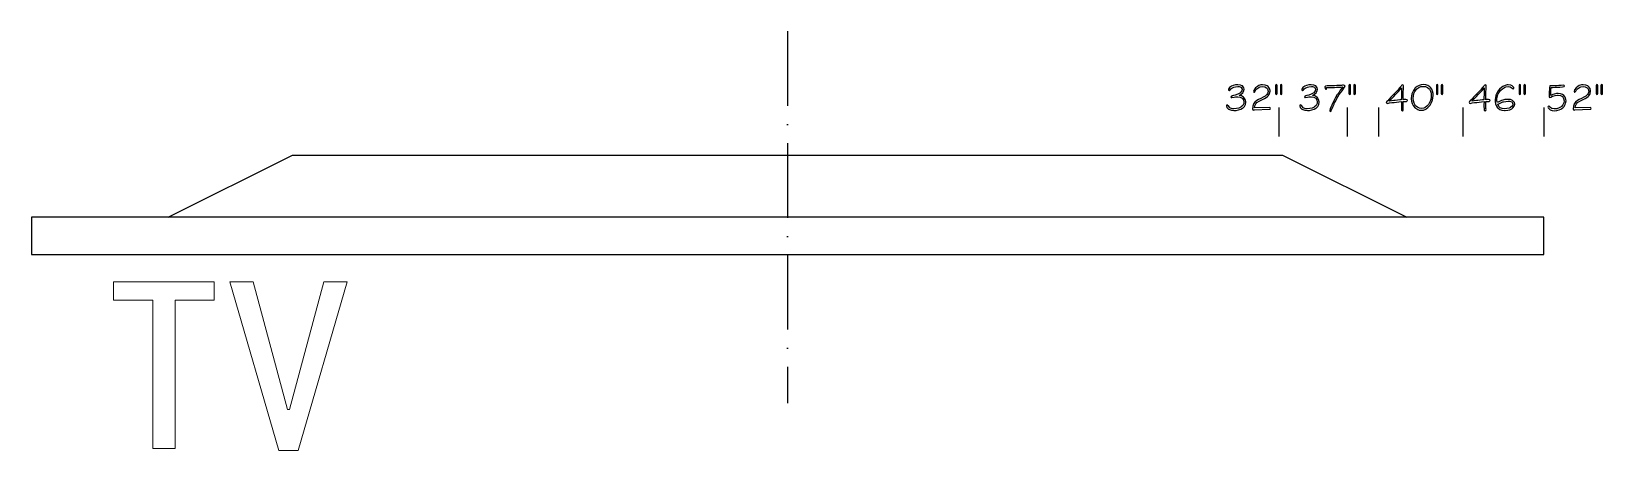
# Model space of a CAD drawing. Header units: millimetres. Extents: x -608 to 655, y -238 to 100.
import ezdxf

# ---------------------------------------------------------------- set-up
doc = ezdxf.new("R2010")
doc.units = ezdxf.units.MM
doc.linetypes.add('ACAD_ISO10W100', pattern=[18, 12, -3, 0, -3])

msp = doc.modelspace()

# ---------------------------------------------------------------- linework, layer by layer
at = {"color": 250, "linetype": 'ACAD_ISO10W100', "ltscale": 5}
msp.add_line((0, 99.7), (0, -199.7), dxfattribs=at)
at = {"color": 250, "ltscale": 5}
for p, q in [((354.7, 53.6), (354.4, 52.9)), ((354.4, 52.9), (354.6, 52.3)), ((354.6, 52.3), (355.1, 52.1)), ((355.4, 54.4), (354.7, 53.6)), ((355.1, 52.1), (355.8, 52.6)), ((356.9, 55.5), (355.4, 54.4)), ((355.8, 52.6), (356.4, 53.3)), ((356.4, 53.3), (357.1, 53.9)), ((358.3, 56.1), (356.9, 55.5)), ((357.1, 53.9), (358.9, 54.7)), ((360.1, 56.5), (358.3, 56.1)), ((358.9, 54.7), (360.2, 55)), ((362, 56.7), (360.1, 56.5)), ((360.2, 55), (362.1, 55.2)), ((364.1, 56.4), (362, 56.7)), ((362.1, 55.2), (363, 55.2)), ((363, 55.2), (364.7, 54.6)), ((365.3, 51.8), (364, 50.3)), ((365.6, 55.7), (364.1, 56.4)), ((364.7, 54.6), (364.8, 54.5)), ((364.8, 54.5), (365.5, 53)), ((365.5, 53), (365.3, 51.8)), ((365.7, 55.7), (365.6, 55.7)), ((366.8, 54.3), (365.7, 55.7)), ((366, 50.3), (366.6, 51.3)), ((366.6, 51.3), (367, 53.1)), ((367, 53.1), (366.8, 54.3)), ((375.1, 52.7), (374.7, 51.4)), ((374.7, 51.4), (374.8, 50.8)), ((374.8, 50.8), (375.3, 50.6)), ((376.2, 54.2), (375.1, 52.7)), ((375.3, 50.6), (376, 51.4)), ((376, 51.4), (376.6, 52.5)), ((377.7, 55.4), (376.2, 54.2)), ((376.6, 52.5), (377.4, 53.4)), ((377.4, 53.4), (378.9, 54.5)), ((378.8, 56), (377.7, 55.4)), ((380.6, 56.5), (378.8, 56)), ((378.9, 54.5), (380, 54.9)), ((380, 54.9), (381.9, 55.2)), ((381.9, 56.6), (380.6, 56.5)), ((383.9, 56.4), (381.9, 56.6)), ((381.9, 55.2), (383.6, 54.9)), ((383.6, 54.9), (385.2, 54.2)), ((385.6, 55.7), (383.9, 56.4)), ((385.2, 54.2), (385.9, 53.3)), ((386.3, 55.2), (385.6, 55.7)), ((386.4, 51.2), (385.8, 49.5)), ((385.9, 53.3), (386.4, 51.6)), ((387.4, 53.7), (386.3, 55.2)), ((386.4, 51.6), (386.4, 51.2)), ((387.9, 52), (387.4, 53.7)), ((387.6, 49.7), (387.9, 51.5)), ((387.9, 51.5), (387.9, 52)), ((392.5, 56.6), (392.4, 55.7)), ((392.4, 55.7), (392.4, 49.8)), ((393, 56.8), (392.5, 56.6)), ((393.5, 56.5), (393, 56.8)), ((393.6, 55.7), (393.5, 56.5)), ((393.6, 49.8), (393.6, 55.7)), ((396.4, 56.6), (396.3, 55.7)), ((396.3, 55.7), (396.3, 49.8)), ((396.9, 56.8), (396.4, 56.6)), ((397.4, 56.6), (396.9, 56.8)), ((397.5, 55.7), (397.4, 56.6)), ((397.5, 49.8), (397.5, 55.7)), ((413.7, 53.6), (413.4, 52.9)), ((413.4, 52.9), (413.6, 52.3)), ((413.6, 52.3), (414.1, 52.1)), ((414.4, 54.4), (413.7, 53.6)), ((414.1, 52.1), (414.8, 52.6)), ((415.9, 55.5), (414.4, 54.4)), ((414.8, 52.6), (415.4, 53.3)), ((415.4, 53.3), (416.2, 53.9)), ((417.3, 56.1), (415.9, 55.5)), ((416.2, 53.9), (417.9, 54.7)), ((419.1, 56.5), (417.3, 56.1)), ((417.9, 54.7), (419.2, 55)), ((421, 56.7), (419.1, 56.5)), ((419.2, 55), (421.2, 55.2)), ((423.1, 56.4), (421, 56.7)), ((421.2, 55.2), (422, 55.2)), ((422, 55.2), (423.7, 54.6)), ((424.6, 55.7), (423.1, 56.4)), ((424.3, 51.8), (423.1, 50.3)), ((423.7, 54.6), (423.8, 54.5)), ((423.8, 54.5), (424.5, 53)), ((424.5, 53), (424.3, 51.8)), ((424.7, 55.7), (424.6, 55.7)), ((425.8, 54.3), (424.7, 55.7)), ((425, 50.3), (425.6, 51.3)), ((425.6, 51.3), (426, 53.1)), ((426, 53.1), (425.8, 54.3)), ((432.4, 55.6), (432, 55.1)), ((432, 55.1), (432.2, 53.4)), ((432.2, 53.4), (432.7, 53)), ((433.8, 55.8), (432.4, 55.6)), ((432.7, 53), (433.2, 53.2)), ((433.2, 53.2), (433.5, 54.1)), ((433.4, 54.2), (433.4, 54.4)), ((433.4, 54.4), (433.8, 54.4)), ((433.5, 54.1), (433.4, 54.2)), ((435.8, 55.8), (433.8, 55.8)), ((433.8, 54.4), (436, 54.5)), ((437.9, 55.9), (435.8, 55.8)), ((436, 54.5), (437.9, 54.5)), ((439.8, 55.9), (437.9, 55.9)), ((437.9, 54.5), (439.7, 54.5)), ((439.7, 54.5), (441.4, 54.6)), ((441.7, 56), (439.8, 55.9)), ((441.4, 54.6), (442.9, 54.6)), ((443.5, 56.1), (441.7, 56)), ((443.4, 50.7), (442.3, 49.2)), ((442.9, 54.6), (444.8, 54.8)), ((444.4, 52.3), (443.4, 50.7)), ((445.3, 56.2), (443.5, 56.1)), ((445.6, 53.8), (444.4, 52.3)), ((444.7, 50.2), (445.8, 51.8)), ((444.8, 54.8), (446.5, 54.9)), ((446.3, 56.3), (445.3, 56.2)), ((446.5, 54.9), (445.6, 53.8)), ((445.8, 51.8), (446.4, 52.6)), ((447, 56.3), (446.3, 56.3)), ((446.4, 52.6), (447.7, 54.6)), ((447.9, 56.1), (447, 56.3)), ((447.7, 54.6), (448.2, 55.5)), ((448.2, 55.5), (447.9, 56.1)), ((451.5, 56.6), (451.4, 55.7)), ((451.4, 55.7), (451.4, 49.8)), ((452, 56.8), (451.5, 56.6)), ((452.5, 56.5), (452, 56.8)), ((452.7, 55.7), (452.5, 56.5)), ((452.7, 49.8), (452.7, 55.7)), ((455.4, 56.6), (455.3, 55.7)), ((455.3, 55.7), (455.3, 49.8)), ((455.9, 56.8), (455.4, 56.6)), ((456.4, 56.6), (455.9, 56.8)), ((456.5, 55.7), (456.4, 56.6)), ((456.5, 49.8), (456.5, 55.7)), ((489.5, 51.3), (488.3, 49.9)), ((490.8, 52.7), (489.5, 51.3)), ((489.9, 49.8), (491.2, 51.3)), ((492, 54.2), (490.8, 52.7)), ((491.2, 51.3), (492.4, 52.7)), ((493.3, 55.6), (492, 54.2)), ((492.4, 52.7), (493.7, 54.2)), ((493.6, 56), (493.3, 55.6)), ((493.6, 52.6), (493.5, 50.5)), ((494, 56.4), (493.6, 56)), ((493.7, 54.2), (493.6, 52.6)), ((494.5, 56.6), (494, 56.4)), ((495, 56.4), (494.5, 56.6)), ((495.2, 55.7), (495, 56.4)), ((495, 51.1), (495.1, 53)), ((495, 49.2), (495, 51.1)), ((495.1, 53), (495.2, 54.9)), ((495.2, 54.9), (495.2, 55.7)), ((503.2, 52.1), (502.4, 50.4)), ((504.3, 53.6), (503.2, 52.1)), ((503.6, 49.5), (504.3, 51.2)), ((504.7, 54.1), (504.3, 53.6)), ((504.3, 51.2), (505.3, 52.6)), ((506.2, 55.3), (504.7, 54.1)), ((505.3, 52.6), (506, 53.4)), ((506, 53.4), (507.5, 54.5)), ((507.7, 56.1), (506.2, 55.3)), ((507.5, 54.5), (509.2, 55.2)), ((509.4, 56.6), (507.7, 56.1)), ((509.2, 55.2), (511, 55.3)), ((511.2, 56.8), (509.4, 56.6)), ((511, 55.3), (512.8, 55.2)), ((513.2, 56.6), (511.2, 56.8)), ((512.8, 55.2), (514.4, 54.5)), ((514.8, 56), (513.2, 56.6)), ((514.4, 54.5), (515.8, 53.3)), ((516.3, 55), (514.8, 56)), ((515.8, 53.3), (516, 53.1)), ((516, 53.1), (516.9, 51.6)), ((516.9, 54.4), (516.3, 55)), ((517.9, 53), (516.9, 54.4)), ((516.9, 51.6), (517.4, 49.8)), ((518.6, 51.4), (517.9, 53)), ((519, 49.5), (518.6, 51.4)), ((521.8, 56.6), (521.7, 55.7)), ((521.7, 55.7), (521.7, 49.8)), ((522.3, 56.8), (521.8, 56.6)), ((522.8, 56.5), (522.3, 56.8)), ((522.9, 55.7), (522.8, 56.5)), ((522.9, 49.8), (522.9, 55.7)), ((525.7, 56.6), (525.5, 55.7)), ((525.5, 55.7), (525.5, 49.8)), ((526.2, 56.8), (525.7, 56.6)), ((526.7, 56.6), (526.2, 56.8)), ((526.8, 55.7), (526.7, 56.6)), ((526.8, 49.8), (526.8, 55.7)), ((556, 51.3), (554.7, 49.9)), ((557.3, 52.7), (556, 51.3)), ((556.4, 49.8), (557.6, 51.3)), ((558.5, 54.2), (557.3, 52.7)), ((557.6, 51.3), (558.9, 52.7)), ((559.8, 55.6), (558.5, 54.2)), ((558.9, 52.7), (560.1, 54.2)), ((560.1, 56), (559.8, 55.6)), ((560.1, 52.6), (560, 50.5)), ((560.5, 56.4), (560.1, 56)), ((560.1, 54.2), (560.1, 52.6)), ((560.9, 56.6), (560.5, 56.4)), ((561.6, 56.4), (560.9, 56.6)), ((561.5, 51.1), (561.6, 53)), ((561.5, 49.2), (561.5, 51.1)), ((561.7, 55.7), (561.6, 56.4)), ((561.6, 53), (561.7, 54.9)), ((561.7, 54.9), (561.7, 55.7)), ((571.2, 51.6), (570.2, 50)), ((571.3, 51.7), (571.2, 51.6)), ((572.5, 53.2), (571.3, 51.7)), ((571.4, 49.3), (572.4, 50.9)), ((572.4, 50.9), (573.6, 52.4)), ((573.9, 54.5), (572.5, 53.2)), ((573.6, 52.4), (574.9, 53.5)), ((575.1, 55.3), (573.9, 54.5)), ((574.9, 53.5), (576.5, 54.5)), ((576.9, 56.1), (575.1, 55.3)), ((576.5, 54.5), (577.6, 55)), ((578.7, 56.6), (576.9, 56.1)), ((577.6, 55), (579.4, 55.2)), ((579.5, 56.6), (578.7, 56.6)), ((579.4, 55.2), (581, 54.9)), ((581.4, 56.3), (579.5, 56.6)), ((581, 54.9), (582.6, 53.8)), ((582.6, 55.8), (581.4, 56.3)), ((583.9, 54.4), (582.6, 55.8)), ((582.6, 53.8), (582.8, 53.7)), ((582.8, 53.7), (583.1, 53.5)), ((583.1, 53.5), (583.4, 53.4)), ((583.4, 53.4), (583.9, 53.6)), ((584, 54.1), (583.9, 54.4)), ((583.9, 53.6), (584, 54.1)), ((588.3, 56.6), (588.2, 55.7)), ((588.2, 55.7), (588.2, 49.8)), ((588.8, 56.8), (588.3, 56.6)), ((589.3, 56.5), (588.8, 56.8)), ((589.4, 55.7), (589.3, 56.5)), ((589.4, 49.8), (589.4, 55.7)), ((592.2, 56.6), (592, 55.7)), ((592, 55.7), (592, 49.8)), ((592.7, 56.8), (592.2, 56.6)), ((593.1, 56.6), (592.7, 56.8)), ((593.3, 55.7), (593.1, 56.6)), ((593.3, 49.8), (593.3, 55.7)), ((612.5, 53), (612.4, 50.9)), ((612.4, 50.9), (612.4, 49.3)), ((613, 55.8), (612.5, 54.1)), ((612.5, 54.1), (612.5, 53.8)), ((612.5, 53.8), (612.5, 53)), ((613.2, 55.8), (613, 55.8)), ((615, 55.8), (613.2, 55.8)), ((613.7, 49.9), (613.8, 52.4)), ((613.8, 52.7), (613.9, 54.5)), ((613.8, 52.4), (613.8, 52.7)), ((613.9, 54.5), (615, 54.5)), ((615.5, 55.8), (615, 55.8)), ((615, 54.5), (617.1, 54.6)), ((617.4, 55.9), (615.5, 55.8)), ((617.1, 54.6), (618.2, 54.6)), ((618.2, 55.9), (617.4, 55.9)), ((620.1, 56), (618.2, 55.9)), ((618.2, 54.6), (621, 54.8)), ((622, 56.2), (620.1, 56)), ((621, 54.8), (623.1, 55)), ((623.9, 56.4), (622, 56.2)), ((622, 56.2), (622, 56.2)), ((623.1, 55), (624.3, 55.3)), ((624.5, 56.2), (623.9, 56.4)), ((624.3, 55.3), (624.7, 55.7)), ((624.7, 55.7), (624.5, 56.2)), ((632.8, 52.7), (632.4, 51.4)), ((632.4, 51.4), (632.6, 50.8)), ((632.6, 50.8), (633.1, 50.6)), ((634, 54.2), (632.8, 52.7)), ((633.1, 50.6), (633.8, 51.4)), ((633.8, 51.4), (634.4, 52.5)), ((635.5, 55.4), (634, 54.2)), ((634.4, 52.5), (635.2, 53.4)), ((635.2, 53.4), (636.7, 54.5)), ((636.6, 56), (635.5, 55.4)), ((638.4, 56.5), (636.6, 56)), ((636.7, 54.5), (637.8, 54.9)), ((637.8, 54.9), (639.7, 55.2)), ((639.7, 56.6), (638.4, 56.5)), ((641.7, 56.4), (639.7, 56.6)), ((639.7, 55.2), (641.4, 54.9)), ((641.4, 54.9), (642.9, 54.2)), ((643.4, 55.7), (641.7, 56.4)), ((642.9, 54.2), (643.7, 53.3)), ((644.1, 55.2), (643.4, 55.7)), ((644.2, 51.2), (643.6, 49.5)), ((643.7, 53.3), (644.2, 51.6)), ((645.2, 53.7), (644.1, 55.2)), ((644.2, 51.6), (644.2, 51.2)), ((645.7, 52), (645.2, 53.7)), ((645.4, 49.7), (645.7, 51.5)), ((645.7, 51.5), (645.7, 52)), ((650.3, 56.6), (650.2, 55.7)), ((650.2, 55.7), (650.2, 49.8)), ((650.8, 56.8), (650.3, 56.6)), ((651.3, 56.5), (650.8, 56.8)), ((651.4, 55.7), (651.3, 56.5)), ((651.4, 49.8), (651.4, 55.7)), ((654.2, 56.6), (654, 55.7)), ((654, 55.7), (654, 49.8)), ((654.7, 56.8), (654.2, 56.6)), ((655.1, 56.6), (654.7, 56.8)), ((655.3, 55.7), (655.1, 56.6)), ((655.3, 49.8), (655.3, 55.7)), ((353, 40.3), (352.8, 39.7)), ((352.8, 39.7), (353.2, 38.4)), ((353.5, 40.6), (353, 40.3)), ((353.2, 38.4), (354.6, 37.1)), ((354.3, 39.8), (353.5, 40.6)), ((354.4, 39.7), (354.3, 39.8)), ((355.6, 38.2), (354.4, 39.7)), ((356.1, 37.9), (355.6, 38.2)), ((357.7, 47.8), (356.5, 46.9)), ((356.5, 46.9), (356.7, 46.5)), ((356.7, 46.5), (357.2, 46.3)), ((357.2, 46.3), (359, 46.7)), ((358.6, 48), (357.7, 47.8)), ((360, 48.4), (358.6, 48)), ((359, 46.7), (360.1, 46.9)), ((361.9, 49), (360, 48.4)), ((360.1, 46.9), (362, 47)), ((362.8, 37.9), (361, 37.5)), ((363.5, 49.9), (361.9, 49)), ((362, 47), (362.1, 47)), ((362.1, 47), (364, 46.7)), ((364.3, 38.6), (362.8, 37.9)), ((363, 48.1), (364.7, 49.1)), ((364.9, 47.7), (363, 48.1)), ((364, 50.3), (363.5, 49.9)), ((364, 46.7), (365.5, 45.8)), ((364.7, 38.8), (364.3, 38.6)), ((364.7, 49.1), (366, 50.3)), ((366.1, 40.1), (364.7, 38.8)), ((366.5, 46.7), (364.9, 47.7)), ((365.5, 45.8), (366.5, 44.4)), ((366, 37.9), (367.3, 39.2)), ((366.8, 41.7), (366.1, 40.1)), ((366.9, 46.3), (366.5, 46.7)), ((366.5, 44.4), (366.9, 42.6)), ((366.9, 42.6), (366.8, 41.7)), ((368, 44.8), (366.9, 46.3)), ((367.3, 39.2), (368.2, 40.8)), ((368.4, 43), (368, 44.8)), ((368.2, 40.8), (368.4, 42.6)), ((368.4, 42.6), (368.4, 43)), ((374.1, 39.3), (373.9, 37.3)), ((374.7, 41), (374.1, 39.3)), ((375.8, 42.7), (374.7, 41.2)), ((374.7, 41.2), (374.7, 41)), ((375.4, 38), (375.7, 39.7)), ((387.5, 38.3), (375.4, 38)), ((375.7, 39.7), (376.4, 41.3)), ((377.2, 44), (375.8, 42.7)), ((376.4, 41.3), (377.4, 42.4)), ((377.3, 44), (377.2, 44)), ((378.6, 44.7), (377.3, 44)), ((377.4, 42.4), (379.2, 43.4)), ((380.5, 45.6), (378.6, 44.7)), ((379.2, 43.4), (380.7, 44.2)), ((382.5, 46.6), (380.5, 45.6)), ((380.7, 44.2), (381.3, 44.5)), ((381.3, 44.5), (383.4, 45.5)), ((383.9, 47.5), (382.5, 46.6)), ((383.4, 45.5), (384.9, 46.5)), ((385.3, 48.8), (383.9, 47.5)), ((383.9, 47.5), (383.9, 47.5)), ((384.9, 46.5), (386, 47.3)), ((385.8, 49.5), (385.3, 48.8)), ((386, 47.3), (386.4, 47.8)), ((386.4, 47.8), (387.4, 49.3)), ((387.4, 49.3), (387.6, 49.7)), ((388.1, 38.1), (387.5, 38.3)), ((388.4, 37.5), (388.1, 38.1)), ((392.4, 49.8), (392.5, 49)), ((392.5, 49), (393, 48.7)), ((393, 48.7), (393.5, 49)), ((393.5, 49), (393.6, 49.8)), ((395, 38.4), (395, 14.9)), ((396.3, 49.8), (396.4, 49)), ((396.4, 49), (396.9, 48.7)), ((396.9, 48.7), (397.4, 49)), ((397.4, 49), (397.5, 49.8)), ((412, 40.3), (411.9, 39.7)), ((411.9, 39.7), (412.2, 38.4)), ((412.6, 40.6), (412, 40.3)), ((412.2, 38.4), (413.6, 37.1)), ((413.4, 39.8), (412.6, 40.6)), ((413.4, 39.7), (413.4, 39.8)), ((414.6, 38.2), (413.4, 39.7)), ((415.1, 37.9), (414.6, 38.2)), ((416.7, 47.8), (415.5, 46.9)), ((415.5, 46.9), (415.8, 46.5)), ((415.8, 46.5), (416.2, 46.3)), ((416.2, 46.3), (418, 46.7)), ((417.6, 48), (416.7, 47.8)), ((419, 48.4), (417.6, 48)), ((418, 46.7), (419.2, 46.9)), ((421, 49), (419, 48.4)), ((419.2, 46.9), (421, 47)), ((421.8, 37.9), (419.9, 37.5)), ((422.5, 49.9), (421, 49)), ((421, 47), (421.2, 47)), ((421.2, 47), (423.1, 46.7)), ((423.4, 38.6), (421.8, 37.9)), ((422, 48.1), (423.7, 49.1)), ((423.9, 47.7), (422, 48.1)), ((423.1, 50.3), (422.5, 49.9)), ((423.1, 46.7), (424.6, 45.8)), ((423.7, 38.8), (423.4, 38.6)), ((423.7, 49.1), (425, 50.3)), ((425.1, 40.1), (423.7, 38.8)), ((425.5, 46.7), (423.9, 47.7)), ((424.6, 45.8), (425.6, 44.4)), ((425, 37.9), (426.3, 39.2)), ((425.8, 41.7), (425.1, 40.1)), ((426, 46.3), (425.5, 46.7)), ((425.6, 44.4), (425.9, 42.6)), ((425.9, 42.6), (425.8, 41.7)), ((427, 44.8), (426, 46.3)), ((426.3, 39.2), (427.1, 40.8)), ((427.4, 43), (427, 44.8)), ((427.1, 40.8), (427.4, 42.6)), ((427.4, 42.6), (427.4, 43)), ((436.8, 38.7), (436.3, 37.3)), ((437.5, 40.3), (436.8, 38.7)), ((438.3, 42), (437.5, 40.3)), ((437.9, 37.6), (438.6, 39.3)), ((439.1, 43.7), (438.3, 42)), ((438.6, 39.3), (439.4, 41.1)), ((440, 45.3), (439.1, 43.7)), ((439.4, 41.1), (439.8, 42.1)), ((439.8, 42.1), (440.7, 43.8)), ((440.9, 47), (440, 45.3)), ((440.7, 43.8), (441.6, 45.5)), ((442, 48.7), (440.9, 47)), ((441.6, 45.5), (442.5, 47)), ((442.3, 49.2), (442, 48.7)), ((442.5, 47), (443.6, 48.7)), ((443.6, 48.7), (444.7, 50.2)), ((450, 38.4), (450, 14.9)), ((451.4, 49.8), (451.5, 49)), ((451.5, 49), (452, 48.7)), ((452, 48.7), (452.5, 49)), ((452.5, 49), (452.7, 49.8)), ((455.3, 49.8), (455.4, 49)), ((455.4, 49), (455.9, 48.7)), ((455.9, 48.7), (456.4, 49)), ((456.4, 49), (456.5, 49.8)), ((475, 38.4), (475, 14.9)), ((481.7, 43.2), (481.4, 42.5)), ((481.4, 42.5), (481.7, 41.9)), ((482.5, 43.8), (481.7, 43.2)), ((481.7, 41.9), (482.3, 41.7)), ((482.3, 41.7), (483.1, 41.9)), ((483.8, 45.2), (482.5, 43.8)), ((483.1, 41.9), (484, 42)), ((483.7, 43.4), (484.8, 44.5)), ((485.6, 43.7), (483.7, 43.4)), ((485.1, 46.6), (483.8, 45.2)), ((484, 42), (485.8, 42.3)), ((484.8, 44.5), (486.2, 45.9)), ((486.5, 47.9), (485.1, 46.6)), ((487.4, 43.9), (485.6, 43.7)), ((485.8, 42.3), (487.7, 42.5)), ((486.2, 45.9), (487.5, 47.2)), ((487.7, 49.3), (486.5, 47.9)), ((488.5, 44), (487.4, 43.9)), ((487.5, 47.2), (488.8, 48.7)), ((488.3, 49.9), (487.7, 49.3)), ((487.7, 42.5), (489.6, 42.7)), ((490.3, 44.3), (488.5, 44)), ((488.8, 48.7), (489.9, 49.8)), ((489.6, 42.7), (491.5, 42.9)), ((492.2, 44.4), (490.3, 44.3)), ((491.5, 42.9), (493.5, 43.1)), ((493.4, 44.5), (492.2, 44.4)), ((493.5, 46.7), (493.4, 44.5)), ((493.5, 50.5), (493.5, 50.3)), ((493.5, 50.3), (493.5, 48.6)), ((493.5, 48.6), (493.5, 46.7)), ((493.5, 43.1), (493.5, 42.3)), ((493.5, 42.3), (493.5, 41)), ((493.5, 41), (493.5, 38.5)), ((493.5, 38.5), (493.5, 38)), ((493.5, 38), (493.7, 36.3)), ((494.9, 47.3), (495, 49.2)), ((494.9, 46.1), (494.9, 47.3)), ((494.9, 44.6), (494.9, 46.1)), ((495.1, 44.7), (494.9, 44.6)), ((494.9, 43.1), (496.1, 43.2)), ((494.9, 41.2), (494.9, 43.1)), ((495, 39.3), (494.9, 41.2)), ((495, 37.5), (495, 39.3)), ((497.1, 44.8), (495.1, 44.7)), ((496.1, 43.2), (497.5, 43.3)), ((497.1, 44.8), (497.1, 44.8)), ((498.2, 44.6), (497.1, 44.8)), ((497.5, 43.3), (498.5, 44.1)), ((498.5, 44.1), (498.2, 44.6)), ((501.7, 47.6), (501.5, 45.6)), ((501.5, 45.6), (501.5, 45.3)), ((501.5, 45.3), (501.7, 43.4)), ((502, 49.4), (501.7, 47.6)), ((501.7, 43.4), (502.2, 41.6)), ((502.4, 50.4), (502, 49.4)), ((502.2, 41.6), (502.9, 40)), ((502.9, 40), (504, 38.5)), ((503, 45.7), (503.2, 47.7)), ((503, 45.6), (503, 45.7)), ((503.2, 43.7), (503, 45.6)), ((503.2, 47.7), (503.6, 49.5)), ((503.7, 41.9), (503.2, 43.7)), ((504.6, 40.3), (503.7, 41.9)), ((504, 38.5), (505.1, 37.7)), ((505, 39.8), (504.6, 40.3)), ((506.4, 38.5), (505, 39.8)), ((508, 37.8), (506.4, 38.5)), ((512.6, 38.3), (511.5, 37.8)), ((514, 39.4), (512.6, 38.3)), ((513.4, 37.2), (514.9, 38.3)), ((515.2, 40.8), (514, 39.4)), ((514.9, 38.3), (516.2, 39.7)), ((516.2, 42.4), (515.2, 40.8)), ((517, 44.1), (516.2, 42.4)), ((516.2, 39.7), (516.6, 40.2)), ((516.6, 40.2), (517.6, 41.8)), ((517.4, 45.9), (517, 44.1)), ((517.4, 49.8), (517.6, 47.7)), ((517.6, 47.7), (517.4, 45.9)), ((517.6, 41.8), (518.3, 43.6)), ((518.3, 43.6), (518.5, 44.2)), ((518.5, 44.2), (518.9, 46.1)), ((518.9, 46.1), (519, 48)), ((519, 48), (519, 49.5)), ((521.7, 49.8), (521.8, 49)), ((521.8, 49), (522.3, 48.7)), ((522.3, 48.7), (522.8, 49)), ((522.8, 49), (522.9, 49.8)), ((525.5, 49.8), (525.7, 49)), ((525.7, 49), (526.2, 48.7)), ((526.2, 48.7), (526.7, 49)), ((526.7, 49), (526.8, 49.8)), ((543, 38.4), (543, 14.9)), ((548.2, 43.2), (547.9, 42.5)), ((547.9, 42.5), (548.2, 41.9)), ((548.9, 43.8), (548.2, 43.2)), ((548.2, 41.9), (548.7, 41.7)), ((548.7, 41.7), (549.6, 41.9)), ((550.3, 45.2), (548.9, 43.8)), ((549.6, 41.9), (550.5, 42)), ((550.2, 43.4), (551.3, 44.5)), ((552, 43.7), (550.2, 43.4)), ((551.6, 46.6), (550.3, 45.2)), ((550.5, 42), (552.3, 42.3)), ((551.3, 44.5), (552.7, 45.9)), ((552.9, 47.9), (551.6, 46.6)), ((554, 43.9), (552, 43.7)), ((552.3, 42.3), (554.1, 42.5)), ((552.7, 45.9), (554, 47.2)), ((554.2, 49.3), (552.9, 47.9)), ((554, 47.2), (555.3, 48.7)), ((555, 44), (554, 43.9)), ((554.1, 42.5), (556.1, 42.7)), ((554.7, 49.9), (554.2, 49.3)), ((556.8, 44.3), (555, 44)), ((555.3, 48.7), (556.4, 49.8)), ((556.1, 42.7), (558, 42.9)), ((558.7, 44.4), (556.8, 44.3)), ((558, 42.9), (560, 43.1)), ((559.9, 44.5), (558.7, 44.4)), ((560, 48.6), (559.9, 46.7)), ((559.9, 46.7), (559.9, 44.5)), ((560, 42.3), (559.9, 41)), ((559.9, 41), (559.9, 38.5)), ((559.9, 38.5), (560, 38)), ((560, 50.5), (560, 50.3)), ((560, 50.3), (560, 48.6)), ((560, 43.1), (560, 42.3)), ((560, 38), (560.2, 36.3)), ((561.4, 47.3), (561.5, 49.2)), ((561.4, 46.1), (561.4, 47.3)), ((561.4, 44.6), (561.4, 46.1)), ((561.6, 44.7), (561.4, 44.6)), ((561.4, 43.1), (562.6, 43.2)), ((561.5, 41.2), (561.4, 43.1)), ((561.5, 39.3), (561.5, 41.2)), ((561.5, 37.5), (561.5, 39.3)), ((563.6, 44.8), (561.6, 44.7)), ((562.6, 43.2), (564, 43.3)), ((563.6, 44.8), (563.6, 44.8)), ((564.6, 44.6), (563.6, 44.8)), ((564, 43.3), (565, 44.1)), ((565, 44.1), (564.6, 44.6)), ((569.1, 46.3), (568.9, 44.4)), ((568.9, 44.4), (569, 43.1)), ((569, 43.1), (569.3, 41.2)), ((569.5, 48.1), (569.1, 46.3)), ((569.3, 41.2), (569.9, 39.5)), ((570.2, 50), (569.5, 48.3)), ((569.5, 48.3), (569.5, 48.1)), ((569.9, 39.5), (570.9, 38.2)), ((570.4, 45.1), (570.6, 47)), ((570.4, 44.8), (570.4, 45.1)), ((570.4, 43.7), (570.4, 44.8)), ((570.7, 42.3), (570.4, 43.7)), ((570.6, 47), (571.2, 48.8)), ((572.4, 43.2), (570.7, 42.3)), ((570.9, 38.2), (571.3, 37.7)), ((571, 41), (571.8, 41.4)), ((572, 39.2), (571, 41)), ((571.2, 48.8), (571.4, 49.3)), ((571.8, 41.4), (573.5, 42.2)), ((573, 38.2), (572, 39.2)), ((574.1, 43.9), (572.4, 43.2)), ((574.6, 37.5), (573, 38.2)), ((573.5, 42.2), (575.2, 42.9)), ((575, 44.2), (574.1, 43.9)), ((576.8, 44.7), (575, 44.2)), ((575.2, 42.9), (575.6, 43)), ((575.6, 43), (577.5, 43.3)), ((578.7, 44.9), (576.8, 44.7)), ((577.5, 43.3), (579.4, 43.4)), ((580.2, 37.9), (578.4, 37.5)), ((579.1, 44.9), (578.7, 44.9)), ((581.2, 44.7), (579.1, 44.9)), ((579.4, 43.4), (580.5, 43.4)), ((581.2, 38.4), (580.2, 37.9)), ((580.5, 43.4), (582.2, 42.8)), ((582.9, 44.1), (581.2, 44.7)), ((582.8, 39.7), (581.2, 38.4)), ((582.2, 42.8), (582.5, 42.6)), ((582.3, 37.4), (583.2, 38)), ((582.5, 42.6), (583.2, 41)), ((583.2, 41), (582.8, 39.7)), ((583.2, 43.8), (582.9, 44.1)), ((584.4, 42.5), (583.2, 43.8)), ((583.2, 38), (584.3, 39.4)), ((584.3, 39.4), (584.7, 41)), ((584.7, 41), (584.4, 42.5)), ((588.2, 49.8), (588.3, 49)), ((588.3, 49), (588.8, 48.7)), ((588.8, 48.7), (589.3, 49)), ((589.3, 49), (589.4, 49.8)), ((592, 49.8), (592.2, 49)), ((592.2, 49), (592.7, 48.7)), ((592.7, 48.7), (593.1, 49)), ((593.1, 49), (593.3, 49.8)), ((608, 38.4), (608, 14.9)), ((611.6, 39.2), (611.4, 38.7)), ((611.4, 38.7), (611.6, 38)), ((612, 39.4), (611.6, 39.2)), ((611.6, 38), (613, 36.7)), ((612.8, 38.9), (612, 39.4)), ((612.4, 49.3), (612.3, 47.6)), ((612.3, 47.6), (612.4, 46.7)), ((612.4, 46.7), (612.9, 46.5)), ((612.9, 38.7), (612.8, 38.9)), ((612.9, 46.5), (613.8, 46.8)), ((614.5, 37.6), (612.9, 38.7)), ((613.6, 48.4), (613.7, 49.9)), ((615.3, 48.9), (613.6, 48.1)), ((613.6, 48.1), (613.6, 48.4)), ((613.8, 46.8), (614.9, 47.4)), ((614.9, 47.4), (615.3, 47.6)), ((616.4, 49.2), (615.3, 48.9)), ((615.3, 47.6), (617.1, 48.1)), ((618.2, 49.6), (616.4, 49.2)), ((617.1, 48.1), (619, 48.3)), ((617.1, 48.1), (617.1, 48.1)), ((619.5, 49.7), (618.2, 49.6)), ((620.4, 38), (618.6, 37.4)), ((619, 48.3), (619.6, 48.3)), ((621.5, 49.4), (619.5, 49.7)), ((619.6, 48.3), (621.5, 48)), ((621.9, 38.9), (620.4, 38)), ((623.2, 48.8), (621.5, 49.4)), ((621.5, 48), (623, 47.1)), ((621.8, 37.1), (623.3, 38.2)), ((622.2, 39.1), (621.9, 38.9)), ((623.4, 40.5), (622.2, 39.1)), ((623, 47.1), (623.1, 47.1)), ((623.1, 47.1), (624, 45.6)), ((624.1, 48), (623.2, 48.8)), ((623.3, 38.2), (624.3, 39.1)), ((624.2, 42.1), (623.4, 40.5)), ((624, 45.6), (624.4, 43.7)), ((625.2, 46.6), (624.1, 48)), ((624.4, 43.7), (624.2, 42.1)), ((624.3, 39.1), (625.2, 40.7)), ((625.8, 44.9), (625.2, 46.6)), ((625.2, 40.7), (625.6, 41.8)), ((625.6, 41.8), (625.9, 43.7)), ((625.9, 43.7), (625.8, 44.9)), ((631.9, 39.3), (631.7, 37.3)), ((632.4, 41), (631.9, 39.3)), ((632.5, 41.2), (632.4, 41)), ((633.5, 42.7), (632.5, 41.2)), ((633.2, 38), (633.5, 39.7)), ((645.3, 38.3), (633.2, 38)), ((635, 44), (633.5, 42.7)), ((633.5, 39.7), (634.2, 41.3)), ((634.2, 41.3), (635.2, 42.4)), ((635.1, 44), (635, 44)), ((636.4, 44.7), (635.1, 44)), ((635.2, 42.4), (637, 43.4)), ((638.3, 45.6), (636.4, 44.7)), ((637, 43.4), (638.5, 44.2)), ((640.3, 46.6), (638.3, 45.6)), ((638.5, 44.2), (639.1, 44.5)), ((639.1, 44.5), (641.2, 45.5)), ((641.7, 47.5), (640.3, 46.6)), ((641.2, 45.5), (642.7, 46.5)), ((643.1, 48.8), (641.7, 47.5)), ((641.7, 47.5), (641.7, 47.5)), ((642.7, 46.5), (643.8, 47.3)), ((643.6, 49.5), (643.1, 48.8)), ((643.8, 47.3), (644.2, 47.8)), ((644.2, 47.8), (645.2, 49.3)), ((645.2, 49.3), (645.4, 49.7)), ((645.9, 38.1), (645.3, 38.3)), ((646.1, 37.5), (645.9, 38.1)), ((650.2, 49.8), (650.3, 49)), ((650.3, 49), (650.8, 48.7)), ((650.8, 48.7), (651.3, 49)), ((651.3, 49), (651.4, 49.8)), ((654, 49.8), (654.2, 49)), ((654.2, 49), (654.7, 48.7)), ((654.7, 48.7), (655.1, 49)), ((655.1, 49), (655.3, 49.8)), ((354.6, 37.1), (355.2, 36.7)), ((355.2, 36.7), (356.9, 36.1)), ((357.8, 37.4), (356.1, 37.9)), ((356.9, 36.1), (358.9, 36)), ((358.8, 37.4), (357.8, 37.4)), ((361, 37.5), (358.8, 37.4)), ((358.9, 36), (360.7, 36)), ((360.7, 36), (362.6, 36.4)), ((362.6, 36.4), (364.3, 36.9)), ((364.3, 36.9), (365.8, 37.8)), ((365.8, 37.8), (366, 37.9)), ((373.9, 37.3), (374.1, 36.5)), ((374.1, 36.5), (374.7, 36.2)), ((374.7, 36.2), (375.1, 36.4)), ((375.1, 36.4), (375.4, 36.6)), ((375.4, 36.6), (387.4, 36.9)), ((387.4, 36.9), (388.1, 37.1)), ((388.1, 37.1), (388.4, 37.5)), ((413.6, 37.1), (414.2, 36.7)), ((414.2, 36.7), (415.9, 36.1)), ((416.8, 37.4), (415.1, 37.9)), ((415.9, 36.1), (417.9, 36)), ((417.8, 37.4), (416.8, 37.4)), ((419.9, 37.5), (417.8, 37.4)), ((417.9, 36), (419.7, 36)), ((419.7, 36), (421.6, 36.4)), ((421.6, 36.4), (423.4, 36.9)), ((423.4, 36.9), (424.8, 37.8)), ((424.8, 37.8), (425, 37.9)), ((436.3, 37.3), (435.9, 35.9)), ((435.9, 35.9), (436.1, 35.4)), ((436.1, 35.4), (436.5, 35.2)), ((436.5, 35.2), (437, 35.4)), ((437, 35.4), (437.4, 36.4)), ((437.4, 36.4), (437.9, 37.6)), ((493.7, 36.3), (494.4, 35.8)), ((494.4, 35.8), (494.9, 36)), ((494.9, 36), (495, 36.8)), ((495, 36.8), (495, 37.5)), ((505.1, 37.7), (506.7, 36.7)), ((506.7, 36.7), (507.9, 36.3)), ((507.9, 36.3), (509.7, 36.1)), ((509.7, 37.5), (508, 37.8)), ((511.5, 37.8), (509.7, 37.5)), ((509.7, 36.1), (511.4, 36.3)), ((511.4, 36.3), (513.2, 37)), ((513.2, 37), (513.4, 37.2)), ((560.2, 36.3), (560.8, 35.8)), ((560.8, 35.8), (561.4, 36)), ((561.4, 36), (561.6, 36.8)), ((561.6, 36.8), (561.5, 37.5)), ((571.3, 37.7), (572.7, 36.7)), ((572.7, 36.7), (574.4, 36.1)), ((574.4, 36.1), (576.4, 35.9)), ((576.4, 37.3), (574.6, 37.5)), ((578.4, 37.5), (576.4, 37.3)), ((576.4, 35.9), (577, 35.9)), ((577, 35.9), (579, 36.1)), ((579, 36.1), (580.8, 36.6)), ((580.8, 36.6), (582.3, 37.4)), ((613, 36.7), (613.1, 36.6)), ((613.1, 36.6), (614.7, 36)), ((616.3, 37.2), (614.5, 37.6)), ((614.5, 37.6), (614.5, 37.6)), ((614.7, 36), (616.7, 35.8)), ((616.7, 37.2), (616.3, 37.2)), ((618.6, 37.4), (616.7, 37.2)), ((616.7, 35.8), (618.5, 36)), ((618.5, 36), (620.3, 36.4)), ((620.3, 36.4), (621.8, 37.1)), ((631.7, 37.3), (631.9, 36.5)), ((631.9, 36.5), (632.4, 36.2)), ((632.4, 36.2), (632.9, 36.4)), ((632.9, 36.4), (633.1, 36.6)), ((633.1, 36.6), (645.2, 36.9)), ((645.2, 36.9), (645.9, 37.1)), ((645.9, 37.1), (646.1, 37.5))]:
    msp.add_line(p, q, dxfattribs=at)
at = {"color": 0, "ltscale": 5}
for points in [[(-498, -50), (-398, 0), (0, 0)], [(0, 0), (398, 0), (498, -50)], [(0, -50), (-608, -50), (-608, -80), (0, -80)], [(0, -80), (608, -80), (608, -50), (0, -50)]]:
    msp.add_lwpolyline(points, dxfattribs=at)
at = {"color": 250, "lineweight": 0}
for points in [[(-541.9, -101.9), (-541.9, -116.8), (-510.5, -116.8), (-510.5, -236.3), (-492.5, -236.3), (-492.5, -116.8), (-461, -116.8), (-461, -101.9)], [(-393.4, -237.9), (-354.1, -101.9), (-372.9, -101.9), (-400.5, -204.9), (-402, -204.9), (-429.6, -101.9), (-448.4, -101.9), (-409.1, -237.9)]]:
    msp.add_lwpolyline(points, close=True, dxfattribs=at)

doc.saveas('drawing.dxf')
